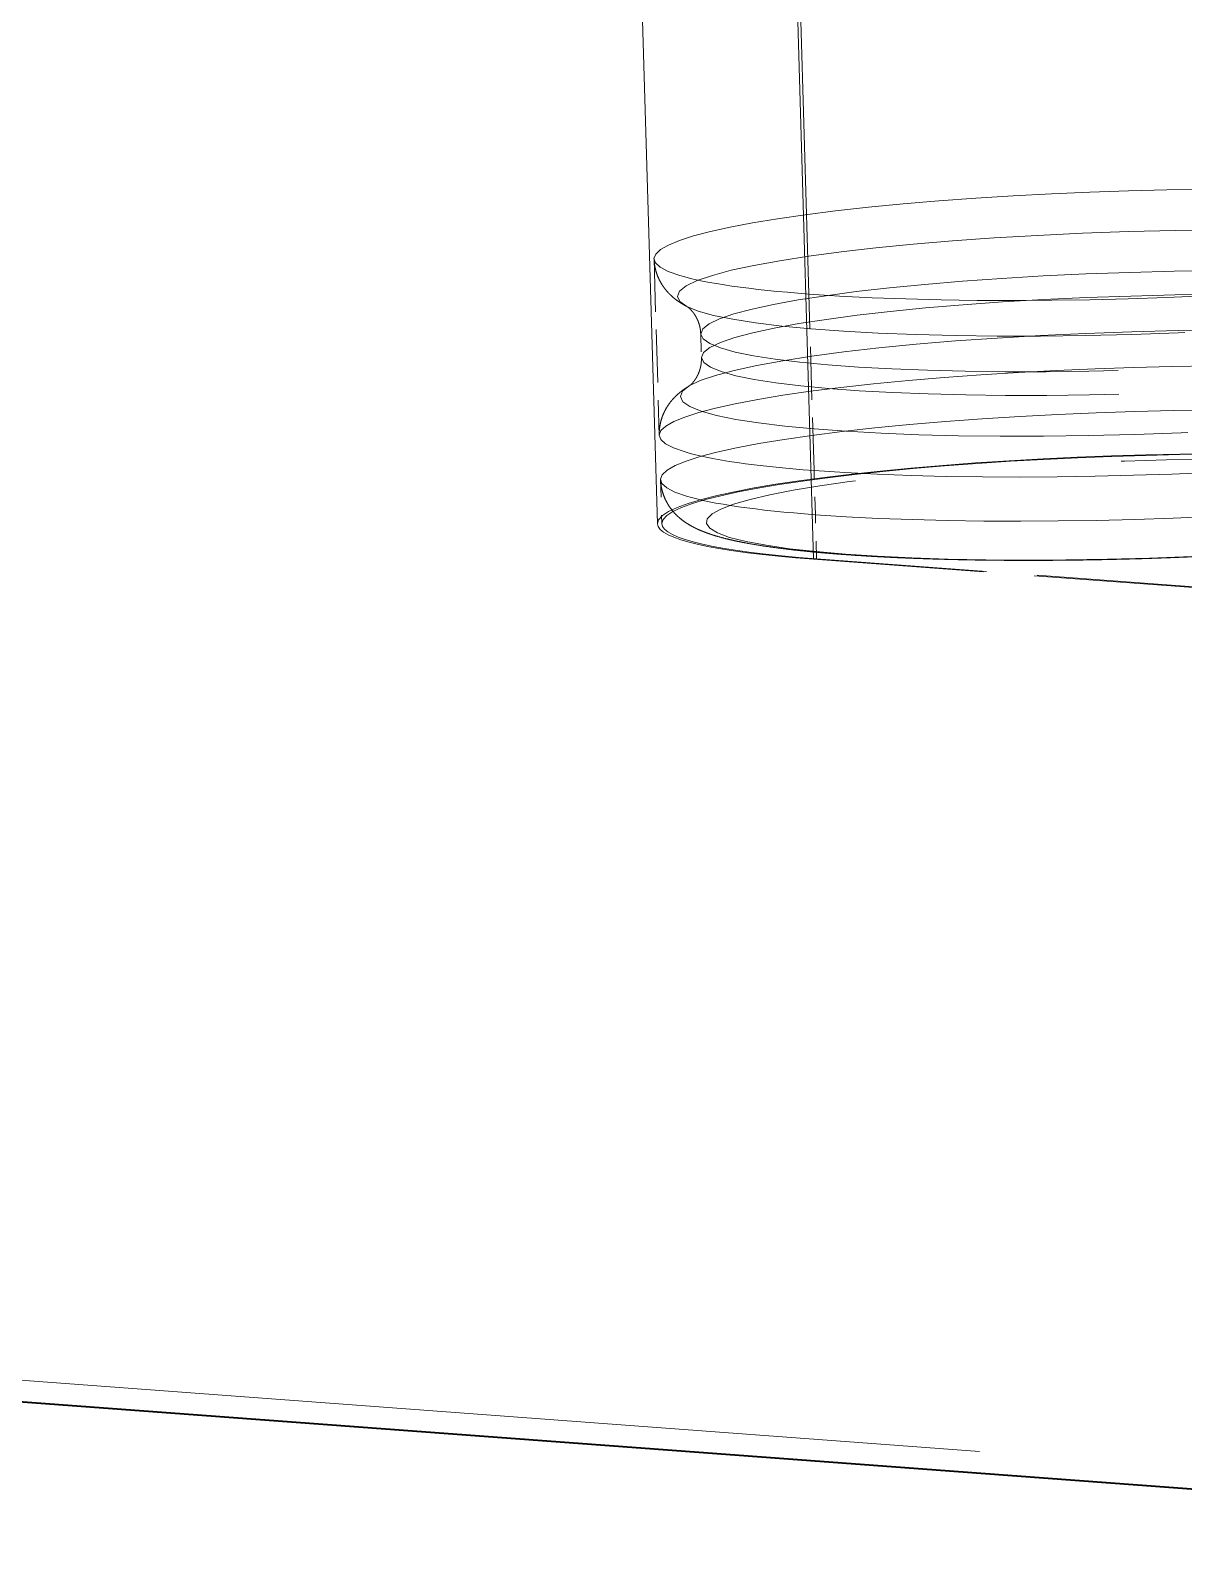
# Model space of a CAD drawing. Extents: x 23 to 417, y 3 to 294.
# Drawn here: x 374.88 to 381.37, y 105.83 to 114.47 of the extents above; entities that cross this region are included whole.
import ezdxf

# ---------------------------------------------------------------- set-up
doc = ezdxf.new("R2010")
doc.units = 0
doc.linetypes.add('DASHED', pattern=[15, 12, -3])
doc.layers.get('0').update_dxf_attribs({"lineweight": 13})

# ---------------------------------------------------------------- blocks, each defined once
blk = doc.blocks.new('BLOCK3535')
at = {"color": 7, "linetype": 'DASHED', "lineweight": 13}
for p, q in [((51.65671743385618, -19.92578652831249), (52.28886243728022, -41.27755338529327)), ((54.04719376607786, -41.67684871155947), (53.41504876265382, -20.32508185457868)), ((70.873595123736, -52.83130942514668), (-48.71417550643338, -43.92614258410489))]:
    blk.add_line(p, q, dxfattribs=at)
at = {"color": 7, "linetype": 'DASHED', "lineweight": 13, "ltscale": 0.4470932620003448}
blk.add_line((53.99268474208303, -38.69235556436721), (53.46344706479778, -20.81645773061587), dxfattribs=at)
at = {"color": 7, "linetype": 'DASHED', "lineweight": 13, "ltscale": 0.04967702911114932}
blk.add_line((52.25063513304141, -38.29678673063953), (52.30943931940644, -40.28299760105634), dxfattribs=at)
at = {"color": 7, "linetype": 'DASHED', "lineweight": 13, "ltscale": 0.04967702911114967}
blk.add_line((54.05148892844805, -40.67856643478404), (53.99268474208303, -38.69235556436721), dxfattribs=at)
at = {"color": 7, "linetype": 'DASHED', "lineweight": 13, "ltscale": 0.006655459916354701}
blk.add_line((52.77587978402012, -39.14206707546671), (52.78375805114416, -39.40816887482976), dxfattribs=at)
at = {"color": 7, "linetype": 'DASHED', "lineweight": 13, "ltscale": 0.01241925727778733}
for p, q in [((54.06618997503931, -41.17511915238823), (54.05148892844805, -40.67856643478403)), ((54.08089102163056, -41.67167186999244), (54.06618997503931, -41.17511915238823))]:
    blk.add_line(p, q, dxfattribs=at)
at = {"color": 7, "linetype": 'DASHED', "lineweight": 13, "ltscale": 0.01241852411226359}
blk.add_line((52.3241403659977, -40.77955031866053), (52.33884053847049, -41.27607372267313), dxfattribs=at)
at = {"color": 7, "linetype": 'DASHED', "lineweight": 13, "ltscale": 0.1915370940083693}
for p, q in [((61.68752355633725, -42.2457899264037), (54.04719376607786, -41.67684871155947)), ((61.72122081188995, -42.24061308483667), (54.08089102163056, -41.67167186999244))]:
    blk.add_line(p, q, dxfattribs=at)
at = {"color": 7, "lineweight": 35}
blk.add_line((69.79528294604904, -52.99696835529151), (-49.79248768412033, -44.09180151424972), dxfattribs=at)
at = {"color": 7, "linetype": 'DASHED', "lineweight": 13}
for centre, major_axis, start_param, end_param in [((57.59828948974609, -38.13843536376953), (-5.347656726837158, -0.1583238840103149), 3.969098829826194, 6.610691483415978), ((57.61102294921875, -38.56846237182617), (-5.097766399383545, -0.1509255617856979), 0.3275061762363942, 6.61069148341598), ((57.62375259399414, -38.99848937988281), (-4.847875595092773, -0.1435272544622421), 0.327506176236377, 6.610691483415962), ((57.59828948974609, -38.13843536376953), (-5.347656726837158, -0.1583238840103149), 0.327506176236392, 0.8275061762363894), ((57.63163375854492, -39.26459121704102), (-4.847875595092773, -0.1435272544622421), 0.327506176236377, 6.610691483415962), ((57.59828948974609, -38.13843536376953), (-5.347656726837158, -0.1583238840103149), 0.8275061762363893, 2.141825683432943), ((57.64436340332031, -39.69461822509766), (-5.097766399383545, -0.1509255617856979), 0.3275061762363771, 6.610691483415952), ((57.65709686279297, -40.1246452331543), (-5.347656726837158, -0.1583238840103149), 3.969098829826194, 6.610691483415978), ((57.67179489135742, -40.62119674682617), (-5.347656726837158, -0.1583238840103149), 3.969098829826194, 6.610691483415978), ((57.68649673461914, -41.11774826049805), (4.847875595092773, 0.1435272544622421), 0.3275061762363811, 6.6106914821802), ((57.68649673461914, -41.11774826049805), (-5.397634983062744, -0.1598035395145417), 3.96909882982618, 6.283185343021199), ((57.68649673461914, -41.11774826049805), (-5.347656726837158, -0.1583238840103149), 3.969098829826181, 6.2831853430212), ((57.65709686279297, -40.1246452331543), (-5.347656726837158, -0.1583238840103149), 0.327506176236392, 0.8275061762363894), ((57.65709686279297, -40.1246452331543), (-5.347656726837158, -0.1583238840103149), 0.8275061762363775, 2.141825683432929), ((57.67179489135742, -40.62119674682617), (-5.347656726837158, -0.1583238840103149), 0.327506176236392, 0.8275061762363894), ((57.67179489135742, -40.62119674682617), (-5.347656726837158, -0.1583238840103149), 0.8275061762363867, 2.141825683432935), ((57.68649673461914, -41.11774826049805), (-5.397634983062744, -0.1598035395145417), 3.584161321130467e-08, 0.8275061762363815), ((57.68649673461914, -41.11774826049805), (-5.347656726837158, -0.1583238840103149), 3.584161350526985e-08, 0.8275061762363827)]:
    blk.add_ellipse(centre, major_axis=major_axis, ratio=0.1134773610726188, start_param=start_param, end_param=end_param, dxfattribs=at)
for points, degree, knots in [([(52.61739719847233, -38.83084562244031), (52.61195746175851, -38.82799646231582), (52.59839782103143, -38.8207302156845), (52.57671992989891, -38.80843421558523), (52.5522864130086, -38.79353848697609), (52.52759614089821, -38.77729159478405), (52.50271477742795, -38.75953594820142), (52.47759772012988, -38.73999849564027), (52.45236755028117, -38.71847345157207), (52.4271257482857, -38.69468749877652), (52.40239670860206, -38.66874877740972), (52.37838617169952, -38.64049884487999), (52.35545678548336, -38.6099623561303), (52.33373780588556, -38.57680487678049), (52.31147803661325, -38.53720806606044), (52.29127037386117, -38.49307908933737), (52.27420242509813, -38.44462356495099), (52.26181213630881, -38.39656319726224), (52.25363057357563, -38.34706271696187), (52.25113127763252, -38.31355772656838), (52.25063513304138, -38.29678673063955)], 3, [0, 0, 0, 0, 0.01842165858888352, 0.04614949761161036, 0.07475508041065904, 0.1042545271195156, 0.1347989381272639, 0.166432410281987, 0.1996882722616829, 0.2342553219718969, 0.2704362726613856, 0.307145487904115, 0.3454178637015484, 0.38492264823788, 0.4259704273921393, 0.4815898347259232, 0.5302906155938487, 0.5799121307530875, 0.6302958337963972, 0.6805969098084024, 0.6805969098084024, 0.6805969098084024, 0.6805969098084024]), ([(52.61739719847235, -38.83084562244031), (52.61687083587059, -38.83056618121484), (52.61634447326922, -38.83028673998957), (52.61814911845467, -38.83129204408292), (52.61904261230229, -38.83181788658182), (52.6196605277979, -38.83220487822894), (52.6199139537086, -38.83236847019021), (52.62083588536211, -38.83297343159344), (52.62202948961911, -38.83375030781551), (52.62298831190292, -38.83437700411181), (52.62539552468512, -38.83596957915209), (52.62757544749329, -38.8374932734086), (52.62881553094221, -38.83838579543442), (52.6337046795135, -38.84198644245039), (52.63872438693653, -38.84590618656703), (52.64237679580647, -38.84890643716584), (52.65428471287831, -38.85915822211532), (52.66558384396218, -38.87024556759209), (52.67313946910923, -38.87832438208748), (52.69047784192543, -38.89836866090377), (52.70594611773158, -38.91990484194147), (52.71431693212153, -38.93287741718316), (52.74106051985609, -38.97908561403366), (52.7600341342004, -39.02934085446511), (52.77168564951027, -39.06631006115104), (52.7737827167652, -39.1041885683089), (52.77587978402013, -39.1420670754667)], 5, [0, 0, 0, 0, 0, 0, 0.002273027252711089, 0.002273027252711089, 0.002273027252711089, 0.004236927753253355, 0.004236927753253355, 0.004236927753253355, 0.009613612483492014, 0.009613612483492014, 0.009613612483492014, 0.01741457078955874, 0.01741457078955874, 0.01741457078955874, 0.04090305889629651, 0.04090305889629651, 0.04090305889629651, 0.09623396692220382, 0.09623396692220382, 0.09623396692220382, 0.1732878539735932, 0.1732878539735932, 0.1732878539735932, 0.3628437903783607, 0.3628437903783607, 0.3628437903783607, 0.3628437903783607, 0.3628437903783607, 0.3628437903783607]), ([(52.78375805114416, -39.40816887482976), (52.78389157862104, -39.44436321089387), (52.78402510609834, -39.48055754695837), (52.7755468343525, -39.51647564362632), (52.76076670659629, -39.56661490728474), (52.7383657053005, -39.61356696166501), (52.7308676890691, -39.62748210906678), (52.71772449272927, -39.64916373765271), (52.70280915386277, -39.66963212208801), (52.69693066449628, -39.67715644921311), (52.68683001669181, -39.68919384246595), (52.67609008435241, -39.70054650123628), (52.67171277658709, -39.70492293550518), (52.66565857676238, -39.71063631413914), (52.65971622441846, -39.71589390566994), (52.65820399431661, -39.71719802486586), (52.65547361473574, -39.71947668674557), (52.65242518544332, -39.72186613645209), (52.65117185609493, -39.72283635030002), (52.64953177071489, -39.7241045835169), (52.64831296685016, -39.72506869062903), (52.64792124386602, -39.72537102366979), (52.64691797091231, -39.72611024933362), (52.64530111457715, -39.72720541818489), (52.64246567078902, -39.7290227331983), (52.64321473470156, -39.72856963250785), (52.64396379861421, -39.72811653181741)], 5, [0, 0, 0, 0, 0, 0, 0.1808527899535155, 0.1808527899535155, 0.1808527899535155, 0.2597447246414702, 0.2597447246414702, 0.2597447246414702, 0.3074171897416945, 0.3074171897416945, 0.3074171897416945, 0.3381322795743718, 0.3381322795743718, 0.3381322795743718, 0.348331436219981, 0.348331436219981, 0.348331436219981, 0.3557461086613063, 0.3557461086613063, 0.3557461086613063, 0.3590258245399336, 0.3590258245399336, 0.3590258245399336, 0.3627885116298279, 0.3627885116298279, 0.3627885116298279, 0.3627885116298279, 0.3627885116298279, 0.3627885116298279]), ([(52.30943931940648, -40.28299760105636), (52.30894190628684, -40.26618374819088), (52.30945217729391, -40.23253181028434), (52.31470670687745, -40.18257718267329), (52.32423826236757, -40.13388484582477), (52.33725249874484, -40.088560197379), (52.35288001558587, -40.04695825065392), (52.37032222999795, -40.0091250888951), (52.38964392004732, -39.97385779327125), (52.41232200512185, -39.93822493817815), (52.43721884563293, -39.9045648705252), (52.46404727647851, -39.87302067726301), (52.48990766945756, -39.84595060416433), (52.51591174292754, -39.82146305413884), (52.54185225601817, -39.79928439514799), (52.56762850261222, -39.7791177036251), (52.5932479811033, -39.76065364008402), (52.61860419591849, -39.74372440961389), (52.63556925168049, -39.7331667836857), (52.64396379861421, -39.72811653181741)], 3, [0, 0, 0, 0, 0.050429489645506, 0.1008577611249993, 0.1504788804205064, 0.199092431870436, 0.242152216416331, 0.2836789556933125, 0.3239686981477777, 0.3626992927943758, 0.410310165150109, 0.4494408857945305, 0.4868587255668543, 0.5225638143097632, 0.5565529611824668, 0.5892109533799845, 0.6207192957617383, 0.6512701306826533, 0.6806575944887024, 0.6806575944887024, 0.6806575944887024, 0.6806575944887024]), ([(52.94258930460619, -41.4128017870244), (52.966202043743, -41.41991929495148), (53.01456391341926, -41.43360245066899), (53.08914058767532, -41.4524445238374), (53.16723790246925, -41.47017668729588), (53.24904296570515, -41.48695617576922), (53.33472371889462, -41.50289937084511), (53.42438406571056, -41.51808433382653), (53.51813225214821, -41.5325706815583), (53.61597271582394, -41.54638938275529), (53.71789863552763, -41.55956292545829), (53.82387645741373, -41.57210500046919), (53.93387335984471, -41.58402540193746), (54.04781210359356, -41.59532647039934), (54.16561162712898, -41.60600890301372), (54.28717653120816, -41.61607110105275), (54.41241116174371, -41.62551076245996), (54.54119607853355, -41.63432347540499), (54.67340974673393, -41.64250480285553), (54.80892154445036, -41.65004989919073), (54.94760001509857, -41.65695410656849), (55.08929925311905, -41.66321239993296), (55.23387171595932, -41.6688201981887), (55.38115603781096, -41.67377293407338), (55.53101255735243, -41.67806734119691), (55.68326387775838, -41.68169946805993), (55.83776346617589, -41.68466678178136), (55.99431643645568, -41.68696645706304), (56.15277370127001, -41.68859703129591), (56.31293992274391, -41.68955715784903), (56.47465331648854, -41.68984640411806), (56.63771981131706, -41.68946491403634), (56.80196954447344, -41.6884134571383), (56.96720849721387, -41.68669361200018), (57.133258993966, -41.68430747576747), (57.29992846968532, -41.68125803524462), (57.46703423070726, -41.67754876623042), (57.6343852773383, -41.67318401698614), (57.80179453452223, -41.66816869861072), (57.9690736303874, -41.6625084636702), (58.13603260387862, -41.65620967256872), (58.30248696638067, -41.64927919443885), (58.46824486407021, -41.64172484330573), (58.63312639878311, -41.63355461765465), (58.79693817748377, -41.62477781550289), (58.95950738666154, -41.61540337852379), (59.1206404269289, -41.60544204294551), (59.28017190421398, -41.59490356470294), (59.43790710410031, -41.58380022159076), (59.59369221384024, -41.57214219959755), (59.74733305744648, -41.55994321718129), (59.89867844034996, -41.54721442705375), (60.04754997486462, -41.53396982875169), (60.19380298226474, -41.52022103096894), (60.33727369601497, -41.50598193714308), (60.47781087911233, -41.49126585459011), (60.61526490149058, -41.47608648768927), (60.74949926572489, -41.46045658494696), (60.88037839764191, -41.44438911705971), (61.00777507579677, -41.42789634512631), (61.13156403785777, -41.4109905333439), (61.25164120438028, -41.39368109280587), (61.36790287316029, -41.37597698390063), (61.48025814207597, -41.35788468448519), (61.58861927877221, -41.33940936431728), (61.69293667443211, -41.32054815314847), (61.79316007177161, -41.30129537037332), (61.88926188715067, -41.28163731182271), (61.98122292283702, -41.26155365363263), (62.06910768222781, -41.24099772777359), (62.15297702902138, -41.21990982723229), (62.23294255179537, -41.19819926954177), (62.3091438001656, -41.17574238771873), (62.38198708051777, -41.15229223550114), (62.45183142480781, -41.12753385836295), (62.51918179801434, -41.10098236050861), (62.58458473643999, -41.07195895874118), (62.63962847447937, -41.044034857124), (62.69259490233256, -41.01368392581796), (62.74470107595572, -40.97983211434128), (62.80427811630281, -40.93353409859635), (62.8641003810143, -40.87593342821998), (62.91315249386003, -40.81443484225608), (62.95223684021751, -40.75055665176274), (62.98163093053977, -40.68775545200181), (63.00451652346079, -40.61666054915944), (63.01814711290577, -40.5408706534763), (63.020225178051, -40.48897030768308), (63.01945182314535, -40.46282898687114)], 3, [0, 0, 0, 0, 0.07398076810588915, 0.1507603949827833, 0.2307331346135599, 0.3142162268052136, 0.4012689732508776, 0.4921746998474066, 0.5870170075699803, 0.6858425909185871, 0.7886016706808844, 0.8953316683424932, 1.005989152950155, 1.120519513218682, 1.238820765222673, 1.360833920937978, 1.486457886393827, 1.615587245138385, 1.748089287652766, 1.883854886164702, 2.022749839599918, 2.164637692381627, 2.309364872118286, 2.456791386047951, 2.606738521740504, 2.759117205465353, 2.913673604313123, 3.07032114471588, 3.228825230936612, 3.389069071242959, 3.55082699617365, 3.713964785505015, 3.878268527860057, 4.043584956411176, 4.209707183172021, 4.376470158143793, 4.543675791808218, 4.711146689394934, 4.878692768940025, 5.04612763300525, 5.213269924513602, 5.379924744405651, 5.545922090760012, 5.711058485802775, 5.875174939341353, 6.038060953177744, 6.199574923295767, 6.359495491824503, 6.517697035017528, 6.673949952875967, 6.828156054004804, 6.980068536188254, 7.129587379054006, 7.276532863488005, 7.420760113531439, 7.562112092787009, 7.700447402705909, 7.835626685460591, 7.967533357851644, 8.096029827960912, 8.221003191562373, 8.34234423610502, 8.459981307548999, 8.573804962305287, 8.68374764907715, 8.789750817895943, 8.891825581525499, 8.989908586947474, 9.084018422249745, 9.174202108020589, 9.26066782532515, 9.343444650421901, 9.422766503122734, 9.498971146849598, 9.572991799814414, 9.64503762901799, 9.716103018461265, 9.787580582885845, 9.830086092063096, 9.899202735735713, 9.973811379009819, 10.05610742515156, 10.14778710782909, 10.20891954014146, 10.28042544481275, 10.35527363798544, 10.43236003643411, 10.51069002759807, 10.51069002759807, 10.51069002759807, 10.51069002759807]), ([(52.32414036599766, -40.77955031866056), (52.32478310020531, -40.80127634789987), (52.32857572466696, -40.84441938490768), (52.34155967405357, -40.90758948316983), (52.361162552255, -40.96764076950445), (52.38481480654606, -41.02003118352872), (52.41172232867531, -41.06733852221928), (52.44071242392461, -41.10947326090972), (52.47339926026729, -41.14917453966324), (52.50707951895723, -41.1841089801678), (52.54105235526593, -41.21470344109454), (52.57493129234387, -41.24155791724276), (52.60845526720423, -41.26520764475358), (52.64161087784057, -41.28621823316654), (52.66912141903641, -41.30200697080544), (52.69576284313001, -41.31627477977234), (52.72168077601448, -41.32928335216564), (52.75256326672009, -41.34359158721222), (52.78347176453085, -41.35687238178399), (52.81454326218184, -41.36930315382727), (52.84591550337067, -41.38102932266224), (52.87766989445455, -41.39215223935474), (52.90991134344493, -41.40276500217558), (52.93163219470705, -41.4094990199742), (52.94258930259291, -41.41280178641754)], 3, [0, 0, 0, 0, 0.06513301567298754, 0.1296915088796662, 0.193028972210515, 0.2542609833292155, 0.3018029273906835, 0.3561387714023621, 0.4074783472751848, 0.4559093756672378, 0.5015822588016751, 0.5445322268849409, 0.5855281958353145, 0.6246044601641247, 0.6622474818956373, 0.6806571165114708, 0.715265229325232, 0.7492275698940496, 0.782751122443244, 0.8161761423190077, 0.8496154922588163, 0.8832194643294106, 0.9171079589731228, 0.9514393074066518, 0.9514393074066518, 0.9514393074066518, 0.9514393074066518])]:
    blk.add_open_spline(points, degree=degree, knots=knots, dxfattribs=at)

msp = doc.modelspace()

# ---------------------------------------------------------------- block references
at = {"lineweight": 0, "xscale": 0.5, "yscale": 0.5, "zscale": 0.5}
msp.add_blockref('BLOCK3535', (352.2651613420396, 132.3302548485801), dxfattribs=at)

doc.saveas('drawing.dxf')
